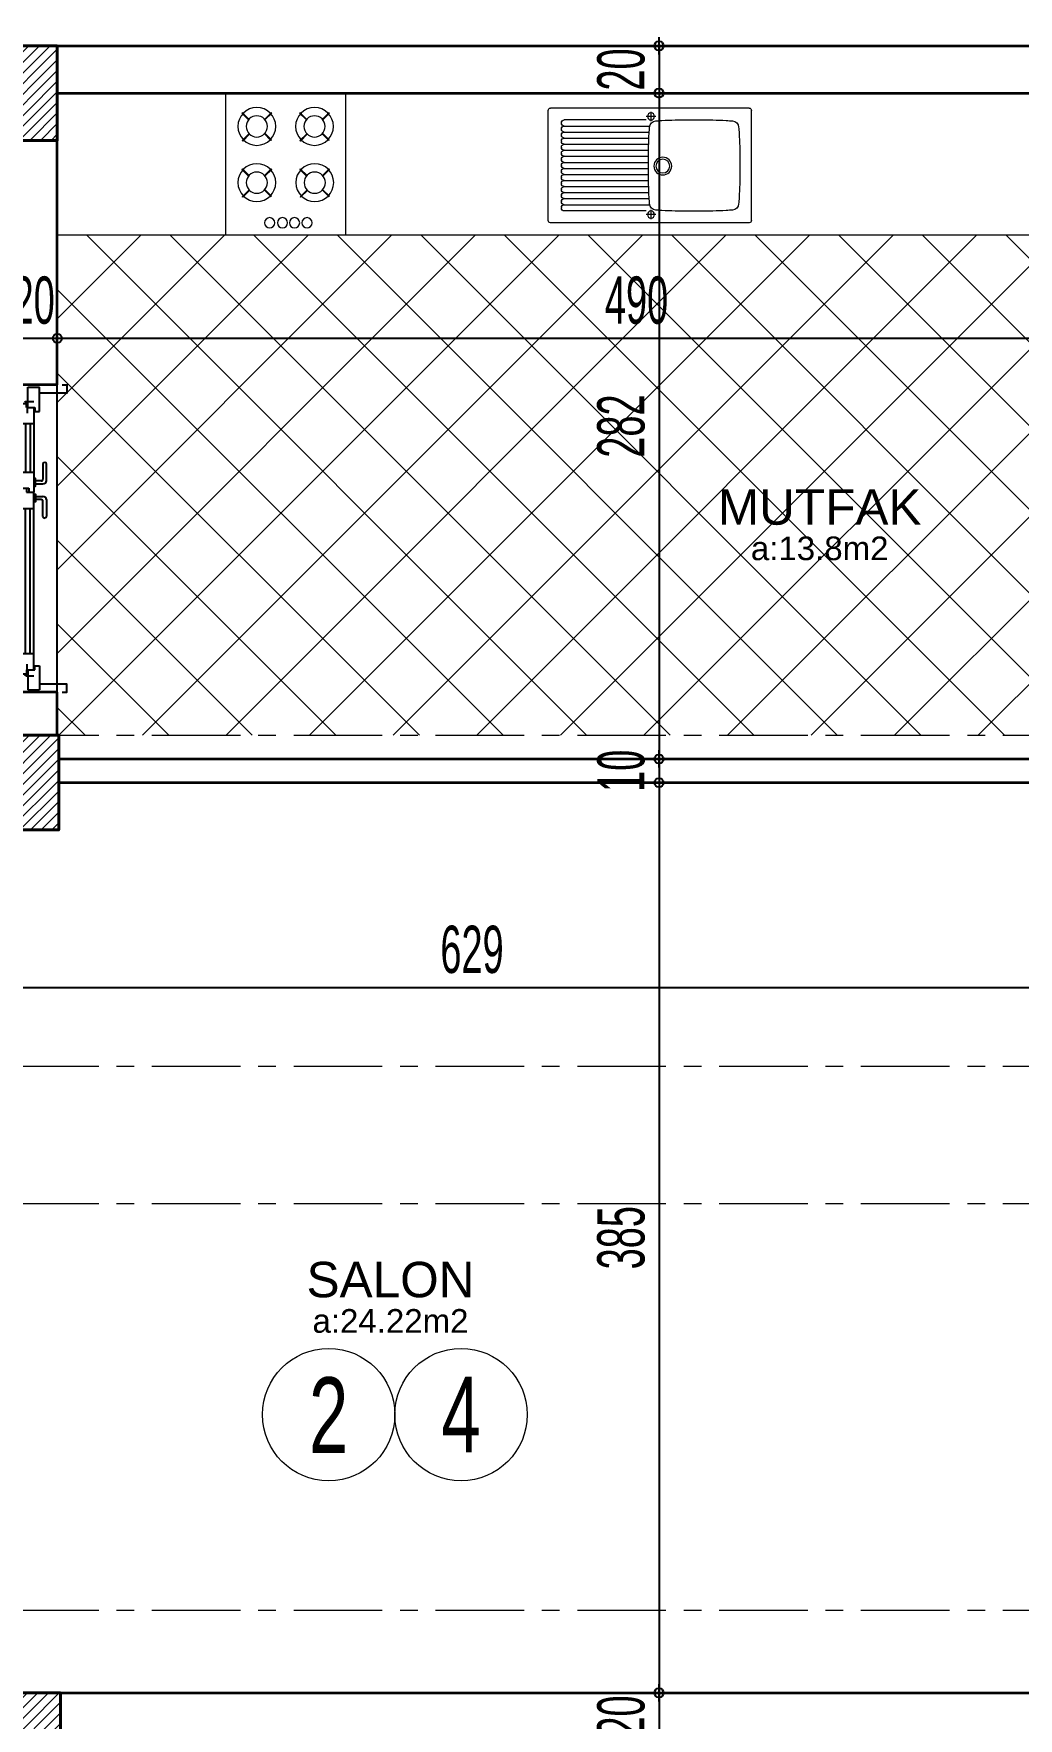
# Model space of a CAD drawing. Extents: x 386248 to 427517, y 4539405 to 4542296.
# Drawn here: x 393974 to 394391, y 4540920 to 4541633 of the extents above; entities that cross this region are included whole.
import ezdxf
from ezdxf.enums import TextEntityAlignment as Align

# ---------------------------------------------------------------- set-up
doc = ezdxf.new("R2010")
doc.units = 0
for name, pattern in [('CENTER', [2, 1.25, -0.25, 0.25, -0.25]), ('CENTERX2', [4, 2.5, -0.5, 0.5, -0.5]), ('DASHED2', [0.375, 0.25, -0.125]), ('DUZ', [0])]:
    doc.linetypes.add(name, pattern=pattern)
for name, color, linetype, lineweight in [('AKS', 251, 'CENTERX2', 20), ('DUVAR', 4, 'Continuous', 35), ('kolon', 1, 'Continuous', 40), ('OLCU10', 2, 'Continuous', 25), ('tarama kolon', 8, 'Continuous', 13), ('tarama ıslak zemin', 216, 'Continuous', 9), ('TEFRİŞ', 103, 'Continuous', 18)]:
    doc.layers.add(name, color=color, linetype=linetype, lineweight=lineweight)
for name, color, linetype in [('alan', 7, 'Continuous'), ('DIM', 7, 'Continuous'), ('duvar-kesim', 250, 'Continuous'), ('kapi', 16, 'Continuous'), ('mahal', 7, 'Continuous'), ('Y-IMAR', 15, 'DUZ')]:
    doc.layers.add(name, color=color, linetype=linetype)
doc.styles.get("Standard").update_dxf_attribs({"font": 'arial.ttf'})
doc.styles.add('T', font='ISOt.shx', dxfattribs={"width": 0.6})
doc.styles.add('UNIV', font='', dxfattribs={"width": 0.7})
doc.styles.get('UNIV').set_extended_font_data('Comic Sans MS')
doc.dimstyles.new('DOT2', dxfattribs={"dimtxt": 20, "dimasz": 0.7, "dimexe": 5, "dimexo": 5, "dimgap": 6, "dimtad": 1, "dimdec": 0, "dimdsep": 46, "dimtxsty": 'T', "dimblk1": 'SEL2', "dimblk2": 'SEL2', "dimsah": 1, "dimcen": 0, "dimse1": 1, "dimse2": 1, "dimclrd": 256, "dimclre": 256, "dimclrt": 256, "dimadec": 0, "dimazin": 0, "dimtfac": 1, "dimtdec": 0, "dimtix": 1, "dimtmove": 2, "dimatfit": 3, "dimldrblk": 'SEL2', "dimfxl": 1, "dimtolj": 1, "dimtzin": 0, "dimarcsym": 0})

# ---------------------------------------------------------------- blocks, each defined once
blk = doc.blocks.new('fm-door2')
at = {"linetype": 'Continuous'}
for p, q in [((0, 2.5), (0, -2.5)), ((10, 2.5), (0, 2.5)), ((6.97, 3.18), (6.97, -0.03)), ((7.4, 2.76), (12.78, 2.76)), ((8, 5), (8, 3)), ((8, 5), (100, 5)), ((10, 3), (8, 3)), ((10, 3), (10, -0.5)), ((10, 0), (98, 0)), ((18, 5), (18, 0)), ((90, 5), (90, 0)), ((100, 3), (98, 3)), ((98, 3), (98, 0)), ((100, 2), (98, 2)), ((98, 2), (98, 0)), ((140, 0), (98, 0)), ((100, 5), (100, 3)), ((142, 5), (100, 5)), ((100, 5), (100, 2)), ((108, 5), (108, 0)), ((132, 5), (132, 0)), ((142.6, 2.76), (137.22, 2.76)), ((140, 3), (142, 3)), ((140, 3), (140, -0.5)), ((140, 2.5), (150, 2.5)), ((142, 5), (142, 3)), ((143.03, 3.18), (143.03, -0.03)), ((150, 2.5), (150, -2.5)), ((12, -2.5), (0, -2.5)), ((10, -0.5), (12, -0.5)), ((12, -0.5), (12, -2.5)), ((138, -0.5), (138, -2.5)), ((140, -0.5), (138, -0.5)), ((138, -2.5), (150, -2.5))]:
    blk.add_line(p, q, dxfattribs=at)
at = {"color": 8, "linetype": 'Continuous'}
for p, q in [((18, 3.5), (90, 3.5)), ((18, 1.5), (90, 1.5)), ((132, 3.5), (108, 3.5)), ((132, 1.5), (108, 1.5))]:
    blk.add_line(p, q, dxfattribs=at)
at = {"linetype": 'Continuous'}
for points in [[(95.86, 5.81), (95.86, 8.89, 0.414214), (94.34, 10.41), (85.96, 10.41, 1), (85.96, 8.89), (93.58, 8.89, -0.414214), (94.34, 8.13), (94.34, 5.81)], [(102.14, 5.81), (102.14, 8.89, -0.414214), (103.66, 10.41), (112.04, 10.41, -1), (112.04, 8.89), (104.42, 8.89, 0.414214), (103.66, 8.13), (103.66, 5.81)], [(95.86, -0.81), (95.86, -3.89, -0.414214), (94.34, -5.41), (85.96, -5.41, -1), (85.96, -3.89), (93.58, -3.89, 0.414214), (94.34, -3.13), (94.34, -0.81)], [(102.14, -0.81), (102.14, -3.89, 0.414214), (103.66, -5.41), (112.04, -5.41, 1), (112.04, -3.89), (104.42, -3.89, -0.414214), (103.66, -3.13), (103.66, -0.81)]]:
    blk.add_lwpolyline(points, format="xyb", dxfattribs=at)
for points in [[(97, 5), (97, 5.81), (93.2, 5.81), (93.2, 5)], [(101, 5), (101, 5.81), (104.8, 5.81), (104.8, 5)], [(101, 0), (101, -0.81), (104.8, -0.81), (104.8, 0)], [(97, 0), (97, -0.81), (93.2, -0.81), (93.2, 0)]]:
    blk.add_lwpolyline(points, dxfattribs=at)
for centre in [(7.4, 3.18), (142.6, 3.18)]:
    blk.add_circle(centre, 0.426, dxfattribs=at)
blk = doc.blocks.new('Firin-3')
blk.add_lwpolyline([(-25.5, 0), (25.5, 0), (25.5, -60), (-25.5, -60)], close=True)
at = {"color": 8}
for points in [[(-18.33, -8.27), (-15.49, -11.11), (-15.67, -11.29), (-18.51, -8.45)], [(-6.09, -8.27), (-5.91, -8.45), (-8.75, -11.29), (-8.93, -11.11)], [(6.09, -8.27), (8.93, -11.11), (8.75, -11.29), (5.91, -8.45)], [(18.32, -8.27), (18.5, -8.45), (15.67, -11.29), (15.48, -11.11)], [(-18.2, -19.98), (-18.38, -19.79), (-15.54, -16.96), (-15.36, -17.14)], [(-9.07, -17.42), (-6.23, -20.26), (-6.05, -20.08), (-8.89, -17.24)], [(6.22, -19.98), (6.04, -19.79), (8.88, -16.96), (9.06, -17.14)], [(15.34, -17.42), (18.18, -20.26), (18.36, -20.08), (15.53, -17.24)], [(-18.43, -32.06), (-15.59, -34.89), (-15.77, -35.08), (-18.61, -32.24)], [(-6.19, -32.06), (-6.01, -32.24), (-8.85, -35.08), (-9.03, -34.89)], [(6.09, -32.06), (8.93, -34.89), (8.75, -35.08), (5.91, -32.24)], [(18.32, -32.06), (18.5, -32.24), (15.67, -35.08), (15.48, -34.89)], [(-18.3, -43.76), (-18.48, -43.58), (-15.64, -40.74), (-15.46, -40.92)], [(-9.17, -41.2), (-6.33, -44.04), (-6.15, -43.86), (-8.99, -41.02)], [(6.22, -43.76), (6.04, -43.58), (8.88, -40.74), (9.06, -40.92)], [(15.34, -41.2), (18.18, -44.04), (18.36, -43.86), (15.53, -41.02)]]:
    blk.add_lwpolyline(points, close=True, dxfattribs=at)
for centre, radius in [((-12.21, -14.07), 8.01), ((12.21, -14.07), 8.01), ((-12.21, -14.07), 4.49), ((12.21, -14.07), 4.49), ((-12.31, -37.85), 8.01), ((-12.31, -37.85), 4.49), ((12.21, -37.85), 8.01), ((12.21, -37.85), 4.49), ((-9.03, -54.83), 2.16), ((-3.78, -54.83), 2.16), ((1.34, -54.83), 2.16), ((6.77, -54.83), 2.16)]:
    blk.add_circle(centre, radius, dxfattribs=at)
blk = doc.blocks.new('Evye-2')
for p, q in [((-37.5, -23), (-37.5, 23.5)), ((-36.5, 24.5), (47.5, 24.5)), ((5, 19), (5, 23)), ((48.5, -23), (48.5, 23.5)), ((3, 21), (7, 21)), ((3, -20.5), (7, -20.5)), ((5, -22.5), (5, -18.5)), ((-36.5, -24), (47.5, -24))]:
    blk.add_line(p, q)
at = {"color": 8}
for p, q in [((41.7, 16.9366), (5.5459, 16.9366)), ((41.7, 14.3766), (6, 14.3766)), ((7, 19.5), (41.7, 19.5)), ((42.9, 18.3), (42.9, 18.1366)), ((42.9, 15.7366), (42.9, 15.5766)), ((41.7, 11.8166), (6, 11.8166)), ((41.7, 9.2566), (6, 9.2566)), ((42.9, 13.1766), (42.9, 13.0166)), ((42.9, 10.6166), (42.9, 10.4566)), ((42.9, 8.0566), (42.9, 7.8966)), ((41.7, 6.6966), (6.0519, 6.6966)), ((41.7, 4.1366), (6.0917, 4.1366)), ((41.7, 1.5766), (6.1117, 1.5766)), ((42.9, 5.4966), (42.9, 5.3366)), ((42.9, 2.9366), (42.9, 2.7766)), ((42.9, 0.3766), (42.9, 0.2166)), ((41.7, -6.1034), (6.0537, -6.1034)), ((41.7, -3.5434), (6.0928, -3.5434)), ((41.7, -0.9834), (6.1121, -0.9834)), ((42.9, -2.1834), (42.9, -2.3434)), ((42.9, -4.7434), (42.9, -4.9034)), ((41.7, -8.6634), (6, -8.6634)), ((41.7, -11.2234), (6, -11.2234)), ((41.7, -13.7834), (6, -13.7834)), ((42.9, -7.3034), (42.9, -7.4634)), ((42.9, -9.8634), (42.9, -10.0234)), ((42.9, -12.4234), (42.9, -12.5834)), ((41.7, -16.3434), (5.5602, -16.3434)), ((7, -19), (41.7, -19)), ((42.9, -14.9834), (42.9, -15.1434)), ((42.9, -17.5434), (42.9, -17.8))]:
    blk.add_line(p, q, dxfattribs=at)
for centre, radius in [((5, 21), 1.5), ((0, 0), 3.75), ((0, 0), 2.9), ((5, -20.5), 1.5)]:
    blk.add_circle(centre, radius)
for centre, radius, start, end in [((-36.5, 23.5), 1, 90, 180), ((47.5, 23.5), 1, 0, 90), ((34.8012, 9.9778), 67.2016, 174.430498, 176.686733), ((-29.5, 16.5), 2.5831, 90, 180), ((-22.9779, -47.8015), 67.2017, 93.313256, 95.56949), ((-17.2225, -147.2206), 166.7873, 91.373663, 93.313194), ((-13.2502, -312.8726), 332.4869, 89.999972, 91.373679), ((-13.2498, -312.8726), 332.4869, 88.626321, 90.000028), ((-9.2775, -147.2206), 166.7873, 86.686806, 88.626337), ((-3.5221, -47.8011), 67.2014, 84.430506, 86.686741), ((3, 16.5), 2.5831, 0, 90), ((-61.3012, 9.9779), 67.2016, 3.313246, 5.569481), ((299.8725, 0.2501), 332.4869, 178.626321, 180.000028), ((134.2205, 4.2225), 166.7873, 176.686806, 178.626337), ((-160.7205, 4.2225), 166.7873, 1.373663, 3.313194), ((-326.3725, 0.2501), 332.4869, 359.999972, 1.373679), ((299.8725, 0.2498), 332.4869, 179.999972, 181.373679), ((-326.3726, 0.2498), 332.4869, 358.626321, 0.000028), ((134.2205, -3.7226), 166.7873, 181.373663, 183.313194), ((34.8012, -9.4779), 67.2015, 183.313269, 185.569504), ((-61.3012, -9.478), 67.2015, 354.430518, 356.686753), ((-160.7205, -3.7226), 166.7873, 356.686806, 358.626337), ((-29.5, -16), 2.5831, 180, 270), ((-22.9779, 48.3014), 67.2017, 264.43051, 266.686744), ((-17.2225, 147.7205), 166.7873, 266.686806, 268.626337), ((-13.2502, 313.3725), 332.4869, 268.626321, 270.000028), ((-13.2498, 313.3725), 332.4869, 269.999972, 271.373679), ((-9.2775, 147.7205), 166.7873, 271.373663, 273.313194), ((-3.5221, 48.301), 67.2014, 273.313238, 275.569472), ((3, -16), 2.5831, 270, 0), ((-36.5, -23), 1, 180, 270), ((47.5, -23), 1, 270, 0)]:
    blk.add_arc(centre, radius, start, end)
for centre, start, end in [((41.7, 18.3), 0, 90), ((41.7, 18.1366), 270, 0), ((41.7, 15.7366), 0, 90), ((41.7, 15.5766), 270, 0), ((41.7, 13.1766), 0, 90), ((41.7, 13.0166), 270, 0), ((41.7, 10.6166), 0, 90), ((41.7, 10.4566), 270, 0), ((41.7, 8.0566), 0, 90), ((41.7, 7.8966), 270, 0), ((41.7, 5.4966), 0, 90), ((41.7, 5.3366), 270, 0), ((41.7, 2.9366), 0, 90), ((41.7, 2.7766), 270, 0), ((41.7, 0.3766), 0, 90), ((41.7, 0.2166), 270, 0), ((41.7, -2.1834), 0, 90), ((41.7, -2.3434), 270, 0), ((41.7, -4.7434), 0, 90), ((41.7, -4.9034), 270, 0), ((41.7, -7.3034), 0, 90), ((41.7, -7.4634), 270, 0), ((41.7, -9.8634), 0, 90), ((41.7, -10.0234), 270, 0), ((41.7, -12.4234), 0, 90), ((41.7, -12.5834), 270, 0), ((41.7, -14.9834), 0, 90), ((41.7, -15.1434), 270, 0), ((41.7, -17.5434), 0, 90), ((41.7, -17.8), 270, 0)]:
    blk.add_arc(centre, 1.2, start, end, dxfattribs=at)
blk = doc.blocks.new('SEL2')
at = {"layer": 'OLCU10'}
for p, q in [((5.25, 0), (-5.25, 0)), ((0, 5.25), (0, -3.95))]:
    blk.add_line(p, q, dxfattribs=at)
blk.add_circle((0, 0), 2.75, dxfattribs=at)
blk = doc.blocks.new('*D1959')
at = {"layer": 'Defpoints', "color": 0}
for p in [(394247.44, 4541627.38), (394238.99, 4541607.38), (394247.44, 4541607.38)]:
    blk.add_point(p, dxfattribs=at)
at = {"layer": 'DIM', "lineweight": -2}
for p, q in [((394238.99, 4541628.08), (394238.99, 4541628.78)), ((394238.99, 4541627.38), (394238.99, 4541607.38)), ((394238.99, 4541606.68), (394238.99, 4541605.98))]:
    blk.add_line(p, q, dxfattribs=at)
at = {"layer": 'DIM', "linetype": 'ByBlock', "lineweight": -2, "xscale": 0.7, "yscale": 0.7, "zscale": 0.7}
for p, rotation in [((394238.99, 4541627.38), 270), ((394238.99, 4541607.38), 90)]:
    blk.add_blockref('SEL2', p, dxfattribs=dict(at, rotation=rotation))
at = {"layer": 'DIM', "insert": (394222.99, 4541617.38), "char_height": 20, "attachment_point": 5, "rotation": 90, "style": 'T'}
blk.add_mtext('\\A1;20', dxfattribs=at)
blk = doc.blocks.new('*D1960')
at = {"layer": 'Defpoints', "color": 0}
for p in [(394247.44, 4541607.38), (394238.99, 4541325.76), (394264.76, 4541325.76)]:
    blk.add_point(p, dxfattribs=at)
at = {"layer": 'DIM', "lineweight": -2}
blk.add_line((394238.99, 4541606.68), (394238.99, 4541326.46), dxfattribs=at)
at = {"layer": 'DIM', "linetype": 'ByBlock', "lineweight": -2, "xscale": 0.7, "yscale": 0.7, "zscale": 0.7}
for p, rotation in [((394238.99, 4541607.38), 90), ((394238.99, 4541325.76), 270)]:
    blk.add_blockref('SEL2', p, dxfattribs=dict(at, rotation=rotation))
at = {"layer": 'DIM', "insert": (394222.99, 4541466.57), "char_height": 20, "attachment_point": 5, "rotation": 90, "style": 'T'}
blk.add_mtext('\\A1;282', dxfattribs=at)
blk = doc.blocks.new('*D1961')
at = {"layer": 'Defpoints', "color": 0}
for p in [(394264.76, 4541325.76), (394238.99, 4541315.76), (394257.6, 4541315.76)]:
    blk.add_point(p, dxfattribs=at)
at = {"layer": 'DIM', "lineweight": -2}
for p, q in [((394238.99, 4541326.46), (394238.99, 4541327.16)), ((394238.99, 4541325.76), (394238.99, 4541315.76)), ((394238.99, 4541315.06), (394238.99, 4541314.36))]:
    blk.add_line(p, q, dxfattribs=at)
at = {"layer": 'DIM', "linetype": 'ByBlock', "lineweight": -2, "xscale": 0.7, "yscale": 0.7, "zscale": 0.7}
for p, rotation in [((394238.99, 4541325.76), 270), ((394238.99, 4541315.76), 90)]:
    blk.add_blockref('SEL2', p, dxfattribs=dict(at, rotation=rotation))
at = {"layer": 'DIM', "insert": (394222.99, 4541320.76), "char_height": 20, "attachment_point": 5, "rotation": 90, "style": 'T'}
blk.add_mtext('\\A1;10', dxfattribs=at)
blk = doc.blocks.new('*D1962')
at = {"layer": 'Defpoints', "color": 0}
for p in [(394257.6, 4541315.76), (394238.99, 4540930.76), (394268.95, 4540930.76)]:
    blk.add_point(p, dxfattribs=at)
at = {"layer": 'DIM', "lineweight": -2}
blk.add_line((394238.99, 4541315.06), (394238.99, 4540931.46), dxfattribs=at)
at = {"layer": 'DIM', "linetype": 'ByBlock', "lineweight": -2, "xscale": 0.7, "yscale": 0.7, "zscale": 0.7}
for p, rotation in [((394238.99, 4541315.76), 90), ((394238.99, 4540930.76), 270)]:
    blk.add_blockref('SEL2', p, dxfattribs=dict(at, rotation=rotation))
at = {"layer": 'DIM', "insert": (394222.99, 4541123.26), "char_height": 20, "attachment_point": 5, "rotation": 90, "style": 'T'}
blk.add_mtext('\\A1;385', dxfattribs=at)
blk = doc.blocks.new('*D1963')
at = {"layer": 'Defpoints', "color": 0}
for p in [(394268.95, 4540930.76), (394238.99, 4540910.76), (394268.95, 4540910.76)]:
    blk.add_point(p, dxfattribs=at)
at = {"layer": 'DIM', "lineweight": -2}
for p, q in [((394238.99, 4540931.46), (394238.99, 4540932.16)), ((394238.99, 4540930.76), (394238.99, 4540910.76)), ((394238.99, 4540910.06), (394238.99, 4540909.36))]:
    blk.add_line(p, q, dxfattribs=at)
at = {"layer": 'DIM', "linetype": 'ByBlock', "lineweight": -2, "xscale": 0.7, "yscale": 0.7, "zscale": 0.7}
for p, rotation in [((394238.99, 4540930.76), 270), ((394238.99, 4540910.76), 90)]:
    blk.add_blockref('SEL2', p, dxfattribs=dict(at, rotation=rotation))
at = {"layer": 'DIM', "insert": (394222.99, 4540920.76), "char_height": 20, "attachment_point": 5, "rotation": 90, "style": 'T'}
blk.add_mtext('\\A1;20', dxfattribs=at)
blk = doc.blocks.new('*D1979')
at = {"layer": 'Defpoints', "color": 0}
for p in [(393984.44, 4541503.69), (393984.44, 4541503.69), (393964.44, 4541496.55)]:
    blk.add_point(p, dxfattribs=at)
at = {"layer": 'DIM', "lineweight": -2}
for p, q in [((393963.74, 4541503.69), (393963.04, 4541503.69)), ((393964.44, 4541503.69), (393984.44, 4541503.69)), ((393985.14, 4541503.69), (393985.84, 4541503.69))]:
    blk.add_line(p, q, dxfattribs=at)
at = {"layer": 'DIM', "linetype": 'ByBlock', "lineweight": -2, "xscale": 0.7, "yscale": 0.7, "zscale": 0.7}
blk.add_blockref('SEL2', (393964.44, 4541503.69), dxfattribs=at)
at = {"layer": 'DIM', "linetype": 'ByBlock', "lineweight": -2, "xscale": 0.7, "yscale": 0.7, "zscale": 0.7, "rotation": 180}
blk.add_blockref('SEL2', (393984.44, 4541503.69), dxfattribs=at)
at = {"layer": 'DIM', "insert": (393974.44, 4541519.69), "char_height": 20, "attachment_point": 5, "style": 'T'}
blk.add_mtext('\\A1;20', dxfattribs=at)
blk = doc.blocks.new('*D1980')
at = {"layer": 'Defpoints', "color": 0}
for p in [(393984.44, 4541503.69), (394474.52, 4541503.69), (394474.52, 4541486.51)]:
    blk.add_point(p, dxfattribs=at)
at = {"layer": 'DIM', "lineweight": -2}
blk.add_line((393985.14, 4541503.69), (394473.82, 4541503.69), dxfattribs=at)
at = {"layer": 'DIM', "linetype": 'ByBlock', "lineweight": -2, "xscale": 0.7, "yscale": 0.7, "zscale": 0.7, "rotation": 180}
blk.add_blockref('SEL2', (393984.44, 4541503.69), dxfattribs=at)
at = {"layer": 'DIM', "linetype": 'ByBlock', "lineweight": -2, "xscale": 0.7, "yscale": 0.7, "zscale": 0.7}
blk.add_blockref('SEL2', (394474.52, 4541503.69), dxfattribs=at)
at = {"layer": 'DIM', "insert": (394229.48, 4541519.69), "char_height": 20, "attachment_point": 5, "style": 'T'}
blk.add_mtext('\\A1;490', dxfattribs=at)
blk = doc.blocks.new('*D2027')
at = {"layer": 'Defpoints', "color": 0}
for p in [(394474.52, 4541229.1), (393845.25, 4541215.62), (394474.52, 4541189.68)]:
    blk.add_point(p, dxfattribs=at)
at = {"layer": 'DIM', "lineweight": -2}
blk.add_line((393845.95, 4541229.1), (394473.82, 4541229.1), dxfattribs=at)
at = {"layer": 'DIM', "linetype": 'ByBlock', "lineweight": -2, "xscale": 0.7, "yscale": 0.7, "zscale": 0.7, "rotation": 180}
blk.add_blockref('SEL2', (393845.25, 4541229.1), dxfattribs=at)
at = {"layer": 'DIM', "linetype": 'ByBlock', "lineweight": -2, "xscale": 0.7, "yscale": 0.7, "zscale": 0.7}
blk.add_blockref('SEL2', (394474.52, 4541229.1), dxfattribs=at)
at = {"layer": 'DIM', "insert": (394159.89, 4541245.1), "char_height": 20, "attachment_point": 5, "style": 'T'}
blk.add_mtext('\\A1;629', dxfattribs=at)
blk = doc.blocks.new('KOLONLAR 444')
at = {"layer": 'tarama kolon'}
h = blk.add_hatch(dxfattribs=at)
h.set_pattern_fill('ANSI31', color=256)
h.set_pattern_definition([(45, (2287.4398, -3197.0584), (-2.2450640303, 2.2450640303), [])])
h.paths.add_polyline_path([(397483.55, 4544385.72), (397513.55, 4544385.72), (397513.55, 4544325.72), (397483.55, 4544325.72)])
h.paths.add_polyline_path([(397798.09, 4544357.72), (397798.09, 4544337.72), (397798.09, 4544327.72), (397858.09, 4544327.72), (397857.1, 4544357.72)])
h.paths.add_polyline_path([(397123.55, 4544817.33), (397183.55, 4544817.33), (397183.55, 4544787.33), (397123.55, 4544787.33)])
h.paths.add_polyline_path([(397812.71, 4543913.72), (397812.71, 4543893.72), (397812.71, 4543875.72), (397872.97, 4543875.72), (397872.38, 4543893.72), (397871.72, 4543913.72)])
h.paths.add_polyline_path([(397834.59, 4543572.84), (397834.59, 4543523.46), (397884.59, 4543522.84), (397882.95, 4543572.84)])
h.paths.add_polyline_path([(396633.46, 4544777.33), (396633.46, 4544797.33), (396633.46, 4544817.33), (396573.46, 4544817.33), (396573.5, 4544797.33), (396573.54, 4544777.33)])
h.paths.add_polyline_path([(396625.99, 4543538.54), (396625.99, 4543589.16), (396575.89, 4543589.16), (396575.99, 4543539.16)])
h.paths.add_polyline_path([(397483.55, 4543935.72), (397513.55, 4543935.72), (397513.55, 4543875.72), (397483.55, 4543875.72)])
h.paths.add_polyline_path([(397123.55, 4543875.72), (397123.55, 4543905.72), (397183.55, 4543905.72), (397183.55, 4543875.72)])
h.paths.add_polyline_path([(397373.55, 4544180.72), (397348.55, 4544180.72), (397148.55, 4544180.72), (397148.55, 4544360.72), (397348.55, 4544360.72), (397373.55, 4544360.72), (397373.55, 4544385.72), (397123.55, 4544385.72), (397123.55, 4544155.72), (397123.55, 4544085.72), (397148.55, 4544085.72), (397148.55, 4544155.72), (397373.55, 4544155.72)])
h.paths.add_polyline_path([(397781.97, 4544817.33), (397781.97, 4544797.33), (397781.97, 4544777.33), (397843.29, 4544777.33), (397842.63, 4544797.33), (397841.97, 4544817.33)])
h.paths.add_polyline_path([(396574.84, 4544120.72), (396634.84, 4544120.72), (396634.84, 4544080.72), (396574.92, 4544080.72)])
h.paths.add_polyline_path([(397458.55, 4543528.15), (397458.55, 4543587.78), (397488.55, 4543587.78), (397488.55, 4543527.78)])
h.paths.add_polyline_path([(397453.55, 4544817.33), (397513.55, 4544817.33), (397513.55, 4544787.33), (397453.55, 4544787.33)])
h.paths.add_polyline_path([(397153.55, 4543605.72), (397133.55, 4543605.72), (397123.55, 4543605.72), (397123.55, 4543532.33), (397153.55, 4543531.96), (397153.55, 4543595.72)])
h.paths.add_polyline_path([(396634.04, 4544485.72), (396634.04, 4544505.72), (396634.04, 4544515.72), (396633.46, 4544525.72), (396613.46, 4544525.72), (396574.04, 4544525.72), (396574.12, 4544485.72)])
at = {"layer": 'kolon'}
for points in [[(396573.54, 4544777.33), (396633.46, 4544777.33), (396633.46, 4544797.33), (396633.46, 4544817.33), (396573.46, 4544817.33), (396573.5, 4544797.33)], [(396574.12, 4544485.72), (396634.04, 4544485.72), (396634.04, 4544505.72), (396634.04, 4544515.72), (396634.04, 4544525.72), (396633.46, 4544525.72), (396613.46, 4544525.72), (396574.04, 4544525.72)], [(396574.84, 4544120.72), (396634.84, 4544120.72), (396634.84, 4544080.72), (396574.92, 4544080.72)]]:
    blk.add_lwpolyline(points, close=True, dxfattribs=at)
blk = doc.blocks.new('AKS-NO')
blk.add_circle((0, 0), 35)
at = {"color": 7, "style": 'UNIV', "width": 0.7}
blk.add_attdef('AKS-NO', text='', height=40, dxfattribs=at).set_placement((0, 0), align=Align.MIDDLE)

msp = doc.modelspace()

# ---------------------------------------------------------------- hatches: boundary and pattern name
at = {"layer": 'tarama ıslak zemin'}
h = msp.add_hatch(dxfattribs=at)
h.set_pattern_fill('ANSI37', color=251, scale=200, angle=180, style=0)
h.set_pattern_definition([(45, (170792.406, 4604203.09), (-17.6776695, 17.6776695), []), (135, (170792.406, 4604203.09), (-17.6776695, -17.6776695), [])])
h.paths.add_polyline_path([(393924.518, 4541587.375), (393924.479, 4541607.375), (393824.479, 4541607.375), (393809.478, 4541607.375), (393810.015, 4541335.762), (393825.015, 4541335.762), (393925.015, 4541335.762)])
h.paths.add_polyline_path([(393844.128, 4541428.237), (393933.391, 4541428.237), (393933.391, 4541405.215), (393844.128, 4541405.215)], flags=9)
edge = h.paths.add_edge_path()
edge.add_line((393925.015, 4541335.762), (393964.439, 4541335.762))
edge.add_line((393964.439, 4541335.762), (393964.439, 4541353.959))
edge.add_line((393964.439, 4541353.959), (393964.439, 4541357.459))
edge.add_line((393964.439, 4541357.459), (393964.439, 4541427.737))
edge.add_ellipse((393964.793, 4541428.311), major_axis=(-0.76, 0), ratio=0.8533333, start_angle=360, end_angle=422.237371, ccw=False)
edge.add_line((393964.033, 4541428.311), (393964.033, 4541435.461))
edge.add_ellipse((393965.554, 4541435.461), major_axis=(-1.521, 0), ratio=0.8533333, start_angle=677.130469, end_angle=720, ccw=False)
edge.add_line((393964.439, 4541436.344), (393964.439, 4541442.534))
edge.add_ellipse((393965.554, 4541443.416), major_axis=(1.521, 0), ratio=0.8533333, start_angle=540, end_angle=582.869531, ccw=False)
edge.add_line((393964.033, 4541443.416), (393964.033, 4541450.567))
edge.add_ellipse((393964.793, 4541450.567), major_axis=(0.76, 0), ratio=0.8533333, start_angle=477.762629, end_angle=540, ccw=False)
edge.add_line((393964.439, 4541451.141), (393964.439, 4541480.459))
edge.add_line((393964.439, 4541480.459), (393964.439, 4541483.959))
edge.add_line((393964.439, 4541483.959), (393964.439, 4541587.375))
edge.add_line((393964.439, 4541587.375), (393924.518, 4541587.375))
edge.add_line((393924.518, 4541587.375), (393925.015, 4541335.762))
h.paths.add_polyline_path([(393984.439, 4541483.959), (393984.439, 4541480.459), (393984.439, 4541357.459), (393984.439, 4541353.959), (393984.439, 4541335.762), (393985.015, 4541335.762), (394405.551, 4541335.762, -0.3867554), (394474.524, 4541407.593), (394474.524, 4541412.262), (394474.524, 4541415.762), (394474.524, 4541547.375), (394469.784, 4541547.375), (394469.784, 4541542.375), (394469.784, 4541541.375), (394469.784, 4541537.375), (394463.784, 4541537.375), (394463.784, 4541535.375), (394464.784, 4541535.375), (394464.784, 4541534.375), (394454.784, 4541534.375), (394454.784, 4541535.375), (394460.784, 4541535.375), (394460.784, 4541537.375), (394399.784, 4541537.375), (394399.784, 4541541.375), (394399.784, 4541542.375), (394399.784, 4541547.375), (394106.544, 4541547.375), (394055.544, 4541547.375), (393984.439, 4541547.375)])
h.paths.add_polyline_path([(394465.952, 4541539.694), (394493.095, 4541539.694), (394493.095, 4541499.694), (394465.952, 4541499.694)], flags=9)
h.paths.add_polyline_path([(393865.283, 4541539.694), (393903.854, 4541539.694), (393903.854, 4541499.694), (393865.283, 4541499.694)], flags=24)
h.paths.add_polyline_path([(393840.965, 4541451.14), (393840.965, 4541491.998), (393880.965, 4541491.998), (393880.965, 4541451.14)], flags=24)
h.paths.add_polyline_path([(393857.733, 4541406.762), (393919.738, 4541406.762), (393919.738, 4541391.557), (393857.733, 4541391.557)], flags=24)
h.paths.add_polyline_path([(393947.536, 4541395.354), (393947.536, 4541443.331), (393961.349, 4541443.331), (393961.349, 4541395.354)], flags=24)
h.paths.add_polyline_path([(394202.986, 4541446.14), (394202.986, 4541486.998), (394242.986, 4541486.998), (394242.986, 4541446.14)], flags=24)
h.paths.add_polyline_path([(394209.053, 4541539.694), (394249.91, 4541539.694), (394249.91, 4541499.694), (394209.053, 4541499.694)], flags=24)
h.paths.add_polyline_path([(394261.702, 4541443.594), (394353.748, 4541443.594), (394353.748, 4541420.838), (394261.702, 4541420.838)], flags=24)
h.paths.add_polyline_path([(394275.849, 4541422.385), (394337.854, 4541422.385), (394337.854, 4541407.167), (394275.849, 4541407.167)], flags=24)

# ---------------------------------------------------------------- linework, layer by layer
at = {"layer": 'AKS', "linetype": 'CENTER', "ltscale": 30}
for p, q in [((393424.439, 4541335.762), (395735.568, 4541335.762)), ((393424.439, 4541195.762), (395735.568, 4541195.762)), ((393424.439, 4541137.762), (395735.568, 4541137.762)), ((393424.439, 4540930.762), (395735.568, 4540930.762))]:
    msp.add_line(p, q, dxfattribs=at)
msp.add_lwpolyline([(393422.892, 4540986.72), (393484.439, 4540965.762), (395675.568, 4540965.762), (395734.021, 4540986.72)], dxfattribs=at)
at = {"layer": 'DUVAR'}
for p, q in [((393824.439, 4541627.375), (395292.999, 4541627.375)), ((393984.439, 4541483.959), (393984.439, 4541587.375)), ((393984.439, 4541483.959), (393964.439, 4541483.959)), ((393984.439, 4541353.959), (393964.439, 4541353.959)), ((393984.439, 4541335.762), (393984.439, 4541353.959)), ((393985.015, 4541325.762), (394484.524, 4541325.762)), ((393985.015, 4541315.762), (394474.524, 4541315.762)), ((393845.816, 4540930.762), (394474.524, 4540930.762))]:
    msp.add_line(p, q, dxfattribs=at)
msp.add_lwpolyline([(393984.439, 4541607.375), (394474.524, 4541607.375)], dxfattribs=at)
at = {"layer": 'duvar-kesim'}
msp.add_line((393984.439, 4541353.959), (393984.439, 4541483.959), dxfattribs=at)
at = {"layer": 'kapi'}
for points in [[(393986.439, 4541483.959), (393988.439, 4541483.959), (393988.439, 4541480.459), (393976.939, 4541480.459)], [(393986.439, 4541353.959), (393988.439, 4541353.959), (393988.439, 4541357.459), (393976.939, 4541357.459)]]:
    msp.add_lwpolyline(points, dxfattribs=at)
at = {"layer": 'TEFRİŞ'}
msp.add_lwpolyline([(393984.439, 4541607.375), (393984.439, 4541547.375), (394474.524, 4541547.375), (394474.524, 4541607.375)], close=True, dxfattribs=at)
at = {"layer": 'Y-IMAR', "linetype": 'DASHED2', "ltscale": 50}
msp.add_lwpolyline([(395192.945, 4541627.375), (393924.439, 4541627.375), (393926.965, 4540349.21), (395235.568, 4540332.881)], close=True, dxfattribs=at)

# ---------------------------------------------------------------- block references
at = {"layer": 'kapi', "xscale": 0.853333333376, "zscale": 0.853333333376, "rotation": 90}
msp.add_blockref('fm-door2', (393974.439, 4541354.959), dxfattribs=at)
at = {"layer": 'kolon'}
msp.add_blockref('KOLONLAR 444', (-2649.024, -3189.955), dxfattribs=at)
at = {"layer": 'TEFRİŞ', "xscale": -1}
for name, p in [('Firin-3', (394081.044, 4541607.375)), ('Evye-2', (394240.609, 4541576.529))]:
    msp.add_blockref(name, p, dxfattribs=at)
at = {"layer": 'TEFRİŞ', "xscale": 0.7999999999883585, "yscale": 0.7999999998137355, "zscale": 0.7999999999992724}
for p, values in [((394099.234, 4541048.46), {'AKS-NO': '2'}), ((394155.234, 4541048.46), {'AKS-NO': '4'})]:
    msp.add_blockref('AKS-NO', p, dxfattribs=at).add_auto_attribs(values)

# ---------------------------------------------------------------- texts
at = {"layer": 'alan'}
for s, p in [('a:13.8m2', (394306.968, 4541409.844)), ('a:24.22m2', (394125.397, 4541083.073))]:
    msp.add_text(s, height=10, dxfattribs=at).set_placement(p, align=Align.CENTER)
at = {"layer": 'mahal'}
for s, p in [('MUTFAK', (394306.968, 4541424.844)), ('SALON', (394125.397, 4541098.073))]:
    msp.add_text(s, height=15, dxfattribs=at).set_placement(p, align=Align.CENTER)

# ---------------------------------------------------------------- dimensions: what is measured, and where the dimension line sits
at = {"layer": 'DIM'}
for base, p1, p2, picture, middle in [((394238.986, 4541607.375), (394247.439, 4541627.375), (394247.439, 4541607.375), '*D1959', (394222.986, 4541617.375)), ((394238.986, 4541325.762), (394247.439, 4541607.375), (394264.762, 4541325.762), '*D1960', (394222.986, 4541466.569)), ((394238.986, 4541315.762), (394264.762, 4541325.762), (394257.602, 4541315.762), '*D1961', (394222.986, 4541320.762)), ((394238.986, 4540930.762), (394257.602, 4541315.762), (394268.955, 4540930.762), '*D1962', (394222.986, 4541123.262)), ((394238.986, 4540910.762), (394268.955, 4540930.762), (394268.955, 4540910.762), '*D1963', (394222.986, 4540920.762))]:
    dim = msp.add_linear_dim(base=base, p1=p1, p2=p2, angle=90, dimstyle='DOT2', dxfattribs=at)
    dim.commit()
    dim.dimension.update_dxf_attribs({"geometry": picture, "text_midpoint": middle})
for base, p1, p2, picture, middle in [((393984.439, 4541503.694), (393964.439, 4541496.55), (393984.439, 4541503.694), '*D1979', (393974.439, 4541519.694)), ((394474.524, 4541503.694), (393984.439, 4541503.694), (394474.524, 4541486.513), '*D1980', (394229.481, 4541519.694)), ((394474.524, 4541229.1), (393845.253, 4541215.615), (394474.524, 4541189.678), '*D2027', (394159.888, 4541245.1))]:
    dim = msp.add_linear_dim(base=base, p1=p1, p2=p2, dimstyle='DOT2', dxfattribs=at)
    dim.commit()
    dim.dimension.update_dxf_attribs({"geometry": picture, "text_midpoint": middle})

doc.saveas('drawing.dxf')
